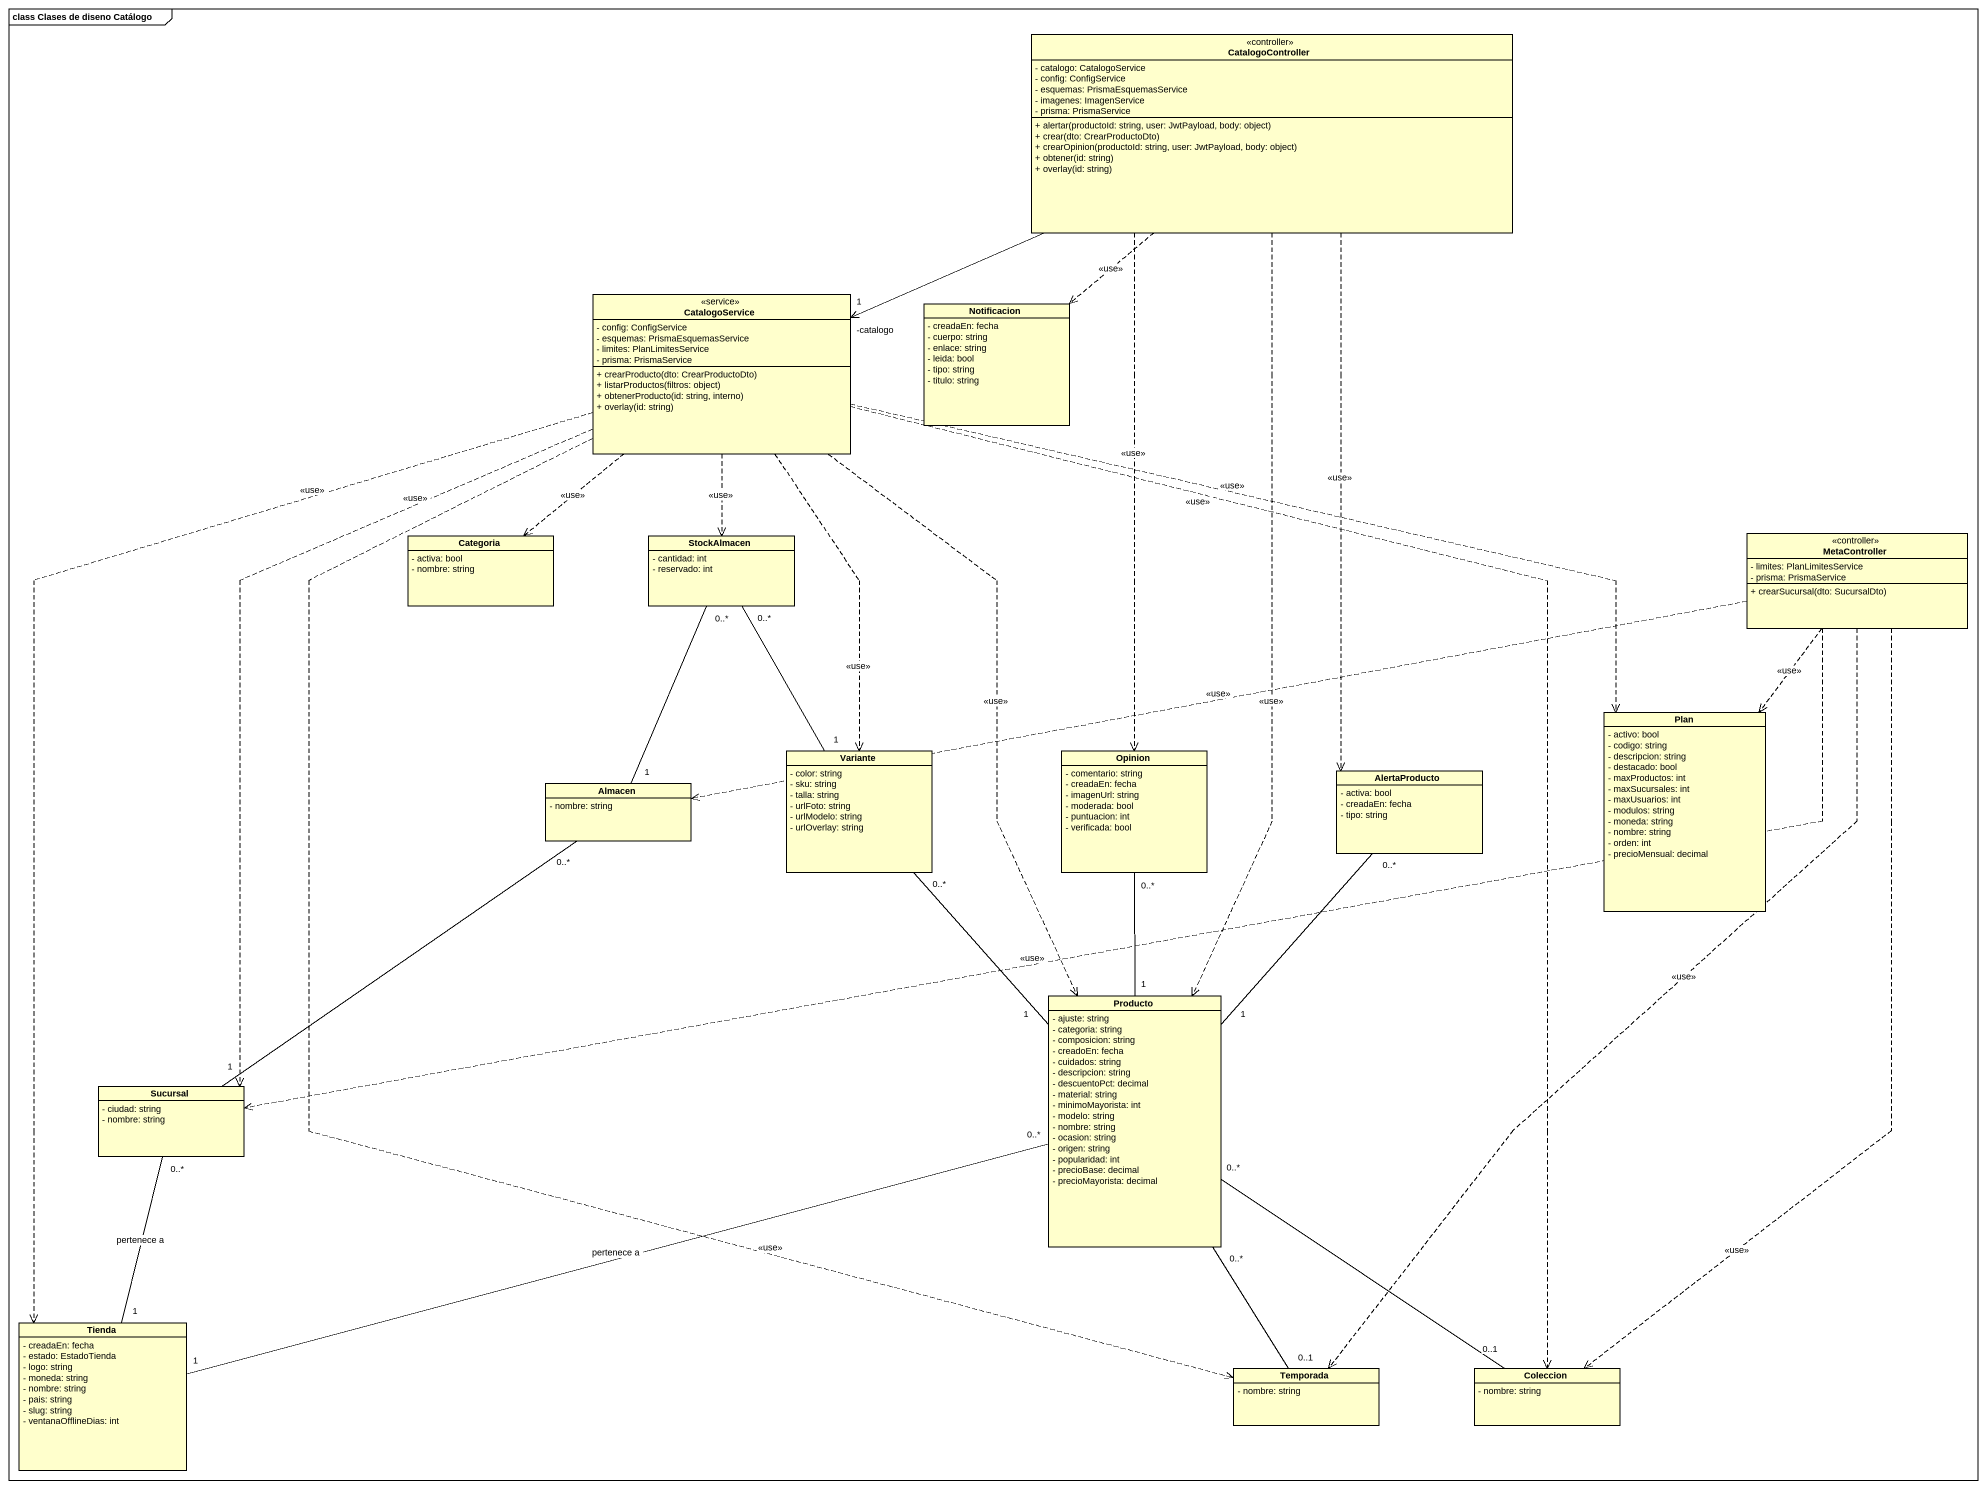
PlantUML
@startuml
mainframe class Clases de diseno Catálogo
hide circle
hide empty members
skinparam classAttributeIconSize 0
class CatalogoController <<controller>> {
  - catalogo: CatalogoService
  - config: ConfigService
  - esquemas: PrismaEsquemasService
  - imagenes: ImagenService
  - prisma: PrismaService
  + alertar(productoId: string, user: JwtPayload, body: object)
  + crear(dto: CrearProductoDto)
  + crearOpinion(productoId: string, user: JwtPayload, body: object)
  + obtener(id: string)
  + overlay(id: string)
}
class CatalogoService <<service>> {
  - config: ConfigService
  - esquemas: PrismaEsquemasService
  - limites: PlanLimitesService
  - prisma: PrismaService
  + crearProducto(dto: CrearProductoDto)
  + listarProductos(filtros: object)
  + obtenerProducto(id: string, interno)
  + overlay(id: string)
}
class Notificacion {
  - creadaEn: fecha
  - cuerpo: string
  - enlace: string
  - leida: bool
  - tipo: string
  - titulo: string
}
class Categoria {
  - activa: bool
  - nombre: string
}
class StockAlmacen {
  - cantidad: int
  - reservado: int
}
class MetaController <<controller>> {
  - limites: PlanLimitesService
  - prisma: PrismaService
  + crearSucursal(dto: SucursalDto)
}
class Plan {
  - activo: bool
  - codigo: string
  - descripcion: string
  - destacado: bool
  - maxProductos: int
  - maxSucursales: int
  - maxUsuarios: int
  - modulos: string
  - moneda: string
  - nombre: string
  - orden: int
  - precioMensual: decimal
}
class Almacen {
  - nombre: string
}
class Variante {
  - color: string
  - sku: string
  - talla: string
  - urlFoto: string
  - urlModelo: string
  - urlOverlay: string
}
class Opinion {
  - comentario: string
  - creadaEn: fecha
  - imagenUrl: string
  - moderada: bool
  - puntuacion: int
  - verificada: bool
}
class AlertaProducto {
  - activa: bool
  - creadaEn: fecha
  - tipo: string
}
class Producto {
  - ajuste: string
  - categoria: string
  - composicion: string
  - creadoEn: fecha
  - cuidados: string
  - descripcion: string
  - descuentoPct: decimal
  - material: string
  - minimoMayorista: int
  - modelo: string
  - nombre: string
  - ocasion: string
  - origen: string
  - popularidad: int
  - precioBase: decimal
  - precioMayorista: decimal
}
class Sucursal {
  - ciudad: string
  - nombre: string
}
class Tienda {
  - creadaEn: fecha
  - estado: EstadoTienda
  - logo: string
  - moneda: string
  - nombre: string
  - pais: string
  - slug: string
  - ventanaOfflineDias: int
}
class Temporada {
  - nombre: string
}
class Coleccion {
  - nombre: string
}
CatalogoController -left-> "-catalogo\n1" CatalogoService
CatalogoController ..> Notificacion : <<use>>
CatalogoController ..> Opinion : <<use>>
CatalogoController ..> AlertaProducto : <<use>>
CatalogoController ..> Producto : <<use>>
CatalogoService ..> Categoria : <<use>>
CatalogoService ..> StockAlmacen : <<use>>
CatalogoService .right.> Plan : <<use>>
CatalogoService ..> Variante : <<use>>
CatalogoService ..> Producto : <<use>>
CatalogoService ..> Sucursal : <<use>>
CatalogoService ..> Tienda : <<use>>
CatalogoService ..> Temporada : <<use>>
CatalogoService ..> Coleccion : <<use>>
StockAlmacen "0..*" -- "1" Almacen
StockAlmacen "0..*" -- "1" Variante
MetaController ..> Plan : <<use>>
MetaController .left.> Almacen : <<use>>
MetaController .left.> Sucursal : <<use>>
MetaController ..> Temporada : <<use>>
MetaController ..> Coleccion : <<use>>
Almacen "0..*" -- "1" Sucursal
Variante "0..*" -- "1" Producto
Opinion "0..*" -- "1" Producto
AlertaProducto "0..*" -- "1" Producto
Producto "0..*" -left- "1" Tienda : pertenece a
Producto "0..*" -- "0..1" Temporada
Producto "0..*" -- "0..1" Coleccion
Sucursal "0..*" -- "1" Tienda : pertenece a
@enduml
